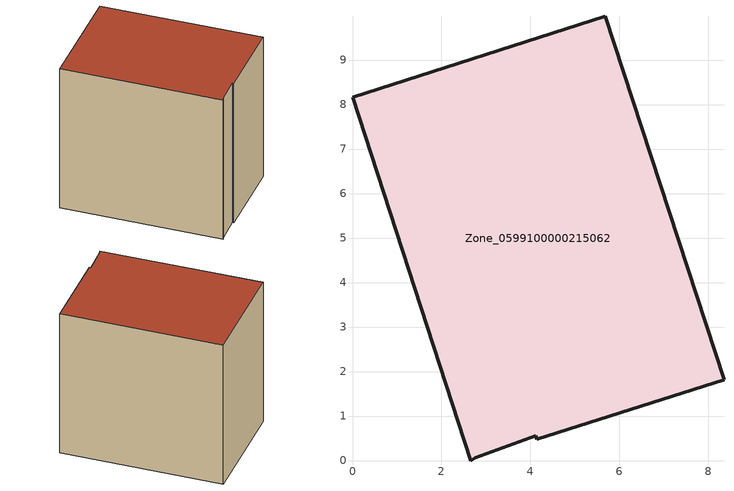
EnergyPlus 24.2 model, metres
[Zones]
Zone_0599100000215062
 floor ground (C_G): 2.76,0.07 2.66,0 0,8.17 5.68,9.98 8.35,1.82 4.14,0.47 4.12,0.56 z3.35
 wall outside (C_F): 4.14,0.47 8.35,1.82 5.68,9.98 0,8.17 2.66,0 2.76,0.07 4.12,0.56 4.14,0.47 z3.35:11.61
 roof outside (C_R): 2.66,0 2.76,0.07 4.12,0.56 4.14,0.47 8.35,1.82 5.68,9.98 0,8.17 z11.61
[BUILDING]
Pand.0599100000215062: North Axis=0; Terrain=City; Loads Convergence Tolerance Value=0.04; Temperature Convergence Tolerance Value=0.4; Solar Distribution=FullExterior; Maximum Number of Warmup Days=25; Minimum Number of Warmup Days=1
[Site:Location]
Rotterdam.The.Hague.AP_ZH_NLD Design_Conditions: Latitude=51.96; Longitude=4.45; Time Zone=1; Elevation=-4.5
[SITE:GROUNDTEMPERATURE:BUILDINGSURFACE]
18, 18, 18, 18, 18, 18, 18, 18, 18, 18, 18, 18
[MATERIAL] Thermal Absorptance=0.9; Solar Absorptance=0.7; Visible Absorptance=0.7
Name | Roughness | Thickness | Conductivity | Density | Specific Heat
G.TI.1965-1974 | MediumSmooth | 0.15 | 0.882353 | 540 | 1210
F.TI.1965-1974 | Rough | 0.3 | 0.697674 | 1920 | 840
R.TI.1965-1974 | MediumRough | 0.2 | 0.232558 | 1500 | 1000
[CONSTRUCTION]
C_G: G.TI.1965-1974
C_F: F.TI.1965-1974
C_R: R.TI.1965-1974
[ZONE]
Zone_0599100000215062: Type=1; Multiplier=1; Ceiling Height=Autocalculate; Volume=Autocalculate; Floor Area=autocalculate; Part of Total Floor Area=Yes
[ZONEINFILTRATION:DESIGNFLOWRATE]
Infil_Zone_0599100000215062: Zone or ZoneList or Space or SpaceList=Zone_0599100000215062; Schedule=AlwaysOn; Design Flow Rate Calculation Method=Flow/Area; Flow Rate per Floor Area=0.003; Constant Term Coefficient=1; Temperature Term Coefficient=0; Velocity Term Coefficient=0; Velocity Squared Term Coefficient=0
[HVACTEMPLATE:ZONE:IDEALLOADSAIRSYSTEM]
Zone_0599100000215062: Maximum Heating Supply Air Temperature=50; Minimum Cooling Supply Air Temperature=13; Maximum Heating Supply Air Humidity Ratio=0.0156; Minimum Cooling Supply Air Humidity Ratio=0.0077; Heating Limit=NoLimit; Cooling Limit=NoLimit; Dehumidification Control Type=ConstantSensibleHeatRatio; Cooling Sensible Heat Ratio=0.7; Dehumidification Setpoint=60; Humidification Control Type=None; Humidification Setpoint=30; Outdoor Air Method=None; Outdoor Air Flow Rate per Person=0.00944; Outdoor Air Flow Rate per Zone Floor Area=0; Outdoor Air Flow Rate per Zone=0; Demand Controlled Ventilation Type=None; Outdoor Air Economizer Type=NoEconomizer; Heat Recovery Type=None; Sensible Heat Recovery Effectiveness=0.7; Latent Heat Recovery Effectiveness=0.65
[ZONECONTROL:THERMOSTAT]
ThermostatControl_Zone_0599100000215062: Zone or ZoneList=Zone_0599100000215062; Control Type Schedule=DualSetpointControlType; Control 1=Thermostat_Zone_0599100000215062; Temperature Difference Between Cutout And Setpoint=0
[THERMOSTATSETPOINT:DUALSETPOINT]
Thermostat_Zone_0599100000215062: Heating Setpoint Temperature Schedule=HeatingSetpoint_Zone_0599100000215062; Cooling Setpoint Temperature Schedule=CoolingSetpoint_Zone_0599100000215062
[SCHEDULE:COMPACT]
HeatingSetpoint_Zone_0599100000215062: Through: 12/31, For: AllDays, Until: 24:00, 21
CoolingSetpoint_Zone_0599100000215062: Through: 12/31, For: AllDays, Until: 24:00, 24
DualSetpointControlType: Through: 12/31, For: AllDays, Until: 24:00, 4
AlwaysOn: Through: 12/31, For: AllDays, Until: 24:00, 1
